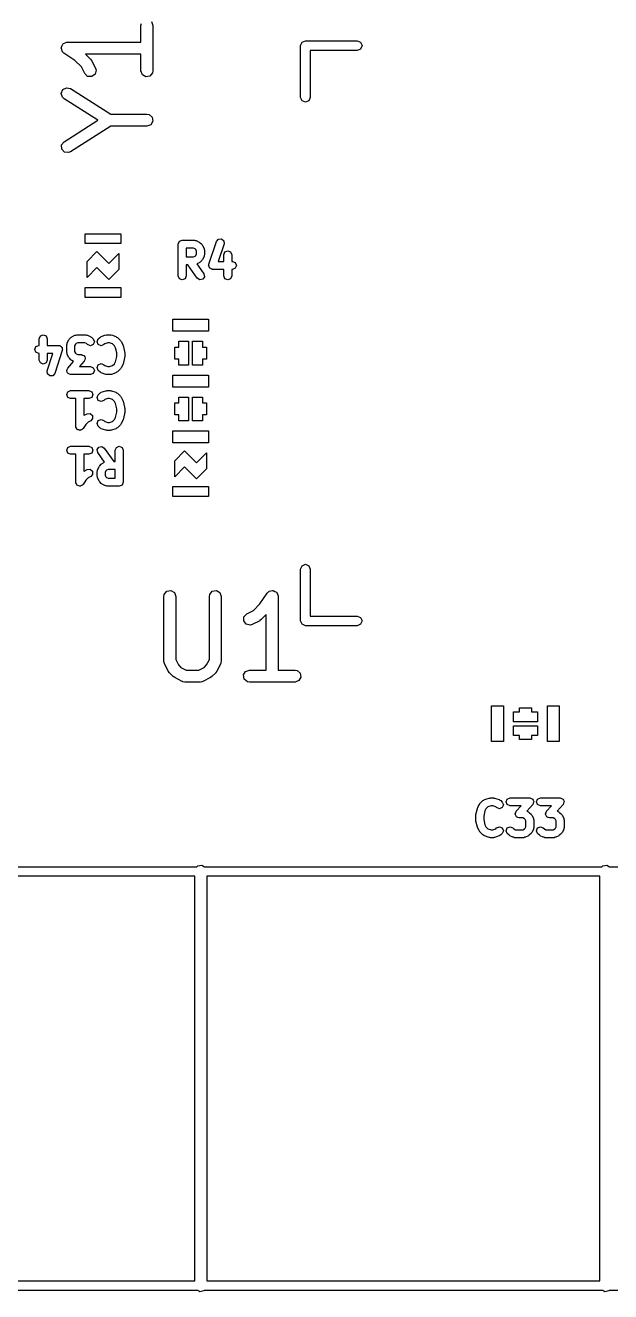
# Model space of a CAD drawing. Extents: x 99.7 to 144.3, y -109.9 to -50.
# Drawn here: x 124.93 to 132.27, y -109.93 to -94.03 of the extents above; entities that cross this region are included whole.
import ezdxf

# ---------------------------------------------------------------- set-up
doc = ezdxf.new("R2010")
doc.units = 0
doc.layers.add('BLACK', color=7, linetype='CONTINUOUS')

msp = doc.modelspace()

# ---------------------------------------------------------------- linework, layer by layer
at = {"layer": 'BLACK', "linetype": 'CONTINUOUS'}
for p, q in [((126.377, -94.0357), (126.382, -94.0101)), ((126.377, -94.2464), (126.377, -94.0357)), ((126.51, -93.9875), (126.527, -94.0357)), ((126.527, -94.0357), (126.527, -94.6071)), ((125.425, -94.2565), (125.444, -94.2469)), ((125.444, -94.2469), (125.448, -94.2479)), ((125.448, -94.2479), (125.452, -94.2464)), ((125.452, -94.2464), (126.377, -94.2464)), ((128.38, -94.29), (128.398, -94.2476)), ((128.398, -94.2476), (128.44, -94.23)), ((128.44, -94.23), (129.09, -94.23)), ((129.09, -94.23), (129.132, -94.2476)), ((129.132, -94.2476), (129.15, -94.29)), ((125.378, -94.3166), (125.379, -94.3127)), ((125.384, -94.3375), (125.378, -94.3166)), ((125.379, -94.3084), (125.389, -94.2896)), ((125.379, -94.3127), (125.379, -94.3084)), ((125.387, -94.3589), (125.384, -94.3375)), ((125.391, -94.3617), (125.387, -94.3589)), ((125.389, -94.2896), (125.398, -94.2696)), ((125.392, -94.3658), (125.391, -94.3617)), ((125.411, -94.3838), (125.392, -94.3658)), ((125.398, -94.2696), (125.402, -94.2677)), ((125.402, -94.2677), (125.404, -94.264)), ((125.404, -94.264), (125.425, -94.2565)), ((125.547, -94.475), (125.411, -94.3838)), ((126.377, -94.3964), (125.681, -94.3964)), ((125.681, -94.3964), (125.744, -94.4589)), ((126.377, -94.6071), (126.377, -94.3964)), ((128.38, -94.94), (128.38, -94.29)), ((129.09, -94.35), (128.5, -94.35)), ((128.5, -94.35), (128.5, -94.94)), ((129.132, -94.3324), (129.09, -94.35)), ((129.15, -94.29), (129.132, -94.3324)), ((125.629, -94.5563), (125.547, -94.475)), ((125.671, -94.6407), (125.629, -94.5563)), ((125.744, -94.4589), (125.756, -94.4772)), ((125.756, -94.4772), (125.758, -94.4784)), ((125.758, -94.4784), (125.805, -94.5736)), ((125.708, -94.676), (125.671, -94.6407)), ((125.759, -94.679), (125.708, -94.676)), ((125.801, -94.6485), (125.759, -94.679)), ((125.813, -94.5986), (125.801, -94.6485)), ((125.805, -94.5736), (125.813, -94.5986)), ((126.395, -94.6554), (126.377, -94.6071)), ((126.439, -94.681), (126.395, -94.6554)), ((126.49, -94.6721), (126.439, -94.681)), ((126.523, -94.6328), (126.49, -94.6721)), ((126.527, -94.6071), (126.523, -94.6328)), ((125.377, -94.8896), (125.397, -94.8422)), ((125.397, -94.8422), (125.443, -94.8185)), ((125.443, -94.8185), (125.493, -94.8296)), ((125.493, -94.8296), (125.998, -95.1512)), ((125.393, -94.9385), (125.377, -94.8896)), ((125.412, -94.9561), (125.393, -94.9385)), ((125.836, -95.2262), (125.412, -94.9561)), ((128.398, -94.9824), (128.38, -94.94)), ((128.44, -95), (128.398, -94.9824)), ((128.482, -94.9824), (128.44, -95)), ((128.5, -94.94), (128.482, -94.9824)), ((125.998, -95.1512), (126.452, -95.1512)), ((126.452, -95.1512), (126.478, -95.1557)), ((126.478, -95.1557), (126.517, -95.1887)), ((126.517, -95.1887), (126.526, -95.2392)), ((125.412, -95.4962), (125.836, -95.2262)), ((125.998, -95.3012), (125.493, -95.6228)), ((126.452, -95.3012), (125.998, -95.3012)), ((126.501, -95.2836), (126.452, -95.3012)), ((126.526, -95.2392), (126.501, -95.2836)), ((125.381, -95.5369), (125.412, -95.4962)), ((125.383, -95.5882), (125.381, -95.5369)), ((125.418, -95.626), (125.383, -95.5882)), ((125.469, -95.6328), (125.418, -95.626)), ((125.493, -95.6228), (125.469, -95.6328)), ((125.675, -96.775), (125.675, -96.65)), ((125.675, -96.65), (126.125, -96.65)), ((126.125, -96.775), (125.675, -96.775)), ((126.125, -96.65), (126.125, -96.775)), ((126.845, -96.781), (126.86, -96.7456)), ((126.845, -97.181), (126.845, -96.781)), ((126.86, -96.7456), (126.895, -96.731)), ((126.895, -96.731), (127.048, -96.731)), ((127.048, -96.731), (127.058, -96.7354)), ((127.058, -96.7354), (127.07, -96.7362)), ((127.07, -96.7362), (127.108, -96.7553)), ((127.108, -96.7553), (127.113, -96.7615)), ((127.113, -96.7615), (127.121, -96.7646)), ((127.121, -96.7646), (127.14, -96.7837)), ((127.14, -96.7837), (127.143, -96.7913)), ((127.143, -96.7913), (127.149, -96.7967)), ((127.229, -97.0318), (127.324, -96.7461)), ((127.324, -96.7461), (127.349, -96.7172)), ((127.419, -96.7777), (127.346, -96.9976)), ((127.349, -96.7172), (127.387, -96.7145)), ((127.387, -96.7145), (127.416, -96.7395)), ((127.416, -96.7395), (127.419, -96.7777)), ((125.7, -97), (125.825, -96.875)), ((125.825, -96.875), (125.975, -97.025)), ((125.975, -97.025), (126.1, -96.9)), ((126.1, -96.9), (126.1, -97.1)), ((126.945, -96.831), (126.945, -96.9405)), ((127.036, -96.831), (126.945, -96.831)), ((126.945, -96.9405), (127.036, -96.9405)), ((127.056, -96.8411), (127.036, -96.831)), ((127.036, -96.9405), (127.056, -96.9303)), ((127.064, -96.8487), (127.056, -96.8411)), ((127.056, -96.9303), (127.064, -96.9228)), ((127.074, -96.8689), (127.064, -96.8487)), ((127.064, -96.9228), (127.074, -96.9025)), ((127.074, -96.9025), (127.074, -96.8689)), ((127.149, -96.7967), (127.169, -96.8348)), ((127.169, -96.9366), (127.149, -96.9747)), ((127.169, -96.8348), (127.169, -96.8464)), ((127.169, -96.8464), (127.174, -96.8571)), ((127.174, -96.9143), (127.169, -96.925)), ((127.169, -96.925), (127.169, -96.9366)), ((127.174, -96.8571), (127.174, -96.9143)), ((127.417, -96.9143), (127.431, -96.8789)), ((127.417, -96.9976), (127.417, -96.9143)), ((127.431, -96.8789), (127.467, -96.8643)), ((127.467, -96.8643), (127.502, -96.8789)), ((127.502, -96.8789), (127.517, -96.9143)), ((127.517, -96.9143), (127.517, -96.9976)), ((125.7, -97.2), (125.7, -97)), ((125.825, -97.075), (125.7, -97.2)), ((125.975, -97.225), (125.825, -97.075)), ((126.1, -97.1), (125.975, -97.225)), ((126.964, -97.0405), (126.945, -97.0405)), ((126.945, -97.0405), (126.945, -97.181)), ((127.083, -97.2096), (126.964, -97.0405)), ((127.108, -97.0161), (127.079, -97.0304)), ((127.079, -97.0304), (127.165, -97.1523)), ((127.113, -97.0099), (127.108, -97.0161)), ((127.121, -97.0068), (127.113, -97.0099)), ((127.14, -96.9877), (127.121, -97.0068)), ((127.143, -96.9801), (127.14, -96.9877)), ((127.149, -96.9747), (127.143, -96.9801)), ((127.226, -97.0476), (127.229, -97.04)), ((127.231, -97.0584), (127.226, -97.0476)), ((127.229, -97.04), (127.229, -97.0318)), ((127.231, -97.07), (127.231, -97.0584)), ((127.238, -97.0754), (127.231, -97.07)), ((127.241, -97.083), (127.238, -97.0754)), ((127.252, -97.0874), (127.241, -97.083)), ((127.26, -97.0951), (127.252, -97.0874)), ((127.269, -97.0945), (127.26, -97.0951)), ((127.276, -97.0976), (127.269, -97.0945)), ((127.417, -97.0976), (127.276, -97.0976)), ((127.346, -96.9976), (127.417, -96.9976)), ((127.417, -97.181), (127.417, -97.0976)), ((127.517, -96.9976), (127.524, -96.9976)), ((127.524, -97.0976), (127.517, -97.0976)), ((127.517, -97.0976), (127.517, -97.181)), ((127.524, -96.9976), (127.559, -97.0123)), ((127.559, -97.083), (127.524, -97.0976)), ((127.559, -97.0123), (127.574, -97.0476)), ((127.574, -97.0476), (127.559, -97.083)), ((126.86, -97.2163), (126.845, -97.181)), ((126.895, -97.231), (126.86, -97.2163)), ((126.931, -97.2163), (126.895, -97.231)), ((126.945, -97.181), (126.931, -97.2163)), ((127.115, -97.2302), (127.083, -97.2096)), ((127.152, -97.2219), (127.115, -97.2302)), ((127.173, -97.1896), (127.152, -97.2219)), ((127.165, -97.1523), (127.173, -97.1896)), ((127.431, -97.2163), (127.417, -97.181)), ((127.467, -97.231), (127.431, -97.2163)), ((127.502, -97.2163), (127.467, -97.231)), ((127.517, -97.181), (127.502, -97.2163)), ((125.675, -97.45), (125.675, -97.325)), ((125.675, -97.325), (126.125, -97.325)), ((126.125, -97.325), (126.125, -97.45)), ((126.125, -97.45), (125.675, -97.45)), ((126.775, -97.875), (126.775, -97.725)), ((126.775, -97.725), (127.225, -97.725)), ((127.225, -97.725), (127.225, -97.875)), ((127.225, -97.875), (126.775, -97.875)), ((125.06, -98.067), (125.095, -98.0524)), ((125.095, -98.0524), (125.102, -98.0524)), ((125.102, -97.969), (125.117, -97.9337)), ((125.102, -98.0524), (125.102, -97.969)), ((125.117, -97.9337), (125.152, -97.919)), ((125.152, -97.919), (125.188, -97.9337)), ((125.188, -97.9337), (125.202, -97.969)), ((125.202, -97.969), (125.202, -98.0524)), ((125.202, -98.0524), (125.343, -98.0524)), ((125.343, -98.0524), (125.35, -98.0555)), ((125.35, -98.0555), (125.359, -98.0549)), ((125.359, -98.0549), (125.367, -98.0626)), ((125.367, -98.0626), (125.378, -98.067)), ((125.445, -98.0452), (125.45, -98.0345)), ((125.445, -98.1405), (125.445, -98.0452)), ((125.45, -98.0345), (125.451, -98.0229)), ((125.451, -98.0229), (125.47, -97.9848)), ((125.47, -97.9848), (125.476, -97.9794)), ((125.476, -97.9794), (125.479, -97.9718)), ((125.479, -97.9718), (125.498, -97.9527)), ((125.498, -97.9527), (125.506, -97.9496)), ((125.506, -97.9496), (125.511, -97.9434)), ((125.511, -97.9434), (125.549, -97.9243)), ((125.555, -98.0368), (125.545, -98.057)), ((125.545, -98.057), (125.545, -98.1287)), ((125.549, -97.9243), (125.561, -97.9235)), ((125.563, -98.0292), (125.555, -98.0368)), ((125.561, -97.9235), (125.571, -97.919)), ((125.583, -98.019), (125.563, -98.0292)), ((125.571, -97.919), (125.686, -97.919)), ((125.674, -98.019), (125.583, -98.019)), ((125.694, -98.0292), (125.674, -98.019)), ((125.686, -97.919), (125.696, -97.9235)), ((125.708, -98.0425), (125.694, -98.0292)), ((125.696, -97.9235), (125.708, -97.9243)), ((125.708, -97.9243), (125.746, -97.9434)), ((125.743, -98.0571), (125.708, -98.0425)), ((125.778, -98.0425), (125.743, -98.0571)), ((125.746, -97.9434), (125.752, -97.9496)), ((125.752, -97.9496), (125.759, -97.9527)), ((125.759, -97.9527), (125.778, -97.9718)), ((125.778, -97.9718), (125.793, -98.0071)), ((125.793, -98.0071), (125.778, -98.0425)), ((125.826, -98.0071), (125.841, -97.9718)), ((125.841, -98.0425), (125.826, -98.0071)), ((125.841, -97.9718), (125.86, -97.9527)), ((125.876, -98.0571), (125.841, -98.0425)), ((125.86, -97.9527), (125.871, -97.9483)), ((125.871, -97.9483), (125.879, -97.9407)), ((125.912, -98.0425), (125.876, -98.0571)), ((125.879, -97.9407), (125.937, -97.9216)), ((125.922, -98.0318), (125.912, -98.0425)), ((125.96, -98.019), (125.922, -98.0318)), ((125.937, -97.9216), (125.945, -97.9222)), ((125.945, -97.9222), (125.952, -97.919)), ((125.952, -97.919), (125.99, -97.919)), ((125.982, -98.019), (125.96, -98.019)), ((126.021, -98.0318), (125.982, -98.019)), ((125.99, -97.919), (125.998, -97.9222)), ((125.998, -97.9222), (126.006, -97.9216)), ((126.006, -97.9216), (126.063, -97.9407)), ((126.045, -98.0558), (126.021, -98.0318)), ((126.058, -98.0817), (126.045, -98.0558)), ((126.063, -97.9407), (126.072, -97.9483)), ((126.072, -97.9483), (126.083, -97.9527)), ((126.083, -97.9527), (126.121, -97.9908)), ((126.121, -97.9908), (126.124, -97.9984)), ((126.124, -97.9984), (126.13, -98.0038)), ((126.13, -98.0038), (126.149, -98.0419)), ((126.149, -98.0419), (126.15, -98.0476)), ((126.15, -98.0476), (126.153, -98.0522)), ((126.153, -98.0522), (126.172, -98.1283)), ((126.85, -98.075), (126.85, -98)), ((126.85, -98), (126.975, -98)), ((126.975, -98), (126.975, -98.3)), ((127.025, -98.3), (127.025, -98)), ((127.025, -98), (127.15, -98)), ((127.15, -98), (127.15, -98.075)), ((125.045, -98.1024), (125.06, -98.067)), ((125.06, -98.1377), (125.045, -98.1024)), ((125.095, -98.1524), (125.06, -98.1377)), ((125.102, -98.1524), (125.095, -98.1524)), ((125.102, -98.2357), (125.102, -98.1524)), ((125.2, -98.3723), (125.273, -98.1524)), ((125.273, -98.1524), (125.202, -98.1524)), ((125.202, -98.1524), (125.202, -98.2357)), ((125.39, -98.1182), (125.295, -98.4039)), ((125.378, -98.067), (125.381, -98.0746)), ((125.381, -98.0746), (125.388, -98.08)), ((125.388, -98.08), (125.388, -98.0916)), ((125.388, -98.0916), (125.393, -98.1024)), ((125.393, -98.1024), (125.39, -98.11)), ((125.39, -98.11), (125.39, -98.1182)), ((125.45, -98.1512), (125.445, -98.1405)), ((125.451, -98.1628), (125.45, -98.1512)), ((125.47, -98.2009), (125.451, -98.1628)), ((125.476, -98.2063), (125.47, -98.2009)), ((125.479, -98.2139), (125.476, -98.2063)), ((125.498, -98.233), (125.479, -98.2139)), ((125.545, -98.1287), (125.555, -98.149)), ((125.555, -98.149), (125.563, -98.1565)), ((125.563, -98.1565), (125.583, -98.1667)), ((125.583, -98.1667), (125.629, -98.1667)), ((125.629, -98.1667), (125.645, -98.1734)), ((125.645, -98.1734), (125.661, -98.179)), ((125.661, -98.179), (125.662, -98.1806)), ((125.662, -98.1806), (125.664, -98.1813)), ((125.664, -98.1813), (125.671, -98.1976)), ((125.671, -98.1976), (125.678, -98.2133)), ((125.679, -98.2167), (125.672, -98.2329)), ((125.678, -98.2133), (125.678, -98.215)), ((125.678, -98.215), (125.679, -98.2167)), ((126.074, -98.1466), (126.058, -98.0817)), ((126.058, -98.2564), (126.074, -98.1915)), ((126.074, -98.1915), (126.074, -98.1466)), ((126.172, -98.2097), (126.153, -98.2859)), ((126.172, -98.1283), (126.171, -98.1346)), ((126.171, -98.1346), (126.174, -98.1405)), ((126.174, -98.1976), (126.171, -98.2035)), ((126.171, -98.2035), (126.172, -98.2097)), ((126.174, -98.1405), (126.174, -98.1976)), ((126.8, -98.225), (126.8, -98.075)), ((126.8, -98.075), (126.85, -98.075)), ((126.85, -98.225), (126.8, -98.225)), ((126.85, -98.3), (126.85, -98.225)), ((127.15, -98.075), (127.2, -98.075)), ((127.2, -98.225), (127.15, -98.225)), ((127.15, -98.225), (127.15, -98.3)), ((127.2, -98.075), (127.2, -98.225)), ((125.117, -98.2711), (125.102, -98.2357)), ((125.152, -98.2857), (125.117, -98.2711)), ((125.188, -98.2711), (125.152, -98.2857)), ((125.202, -98.2357), (125.188, -98.2711)), ((125.203, -98.4105), (125.2, -98.3723)), ((125.445, -98.369), (125.452, -98.3528)), ((125.446, -98.3707), (125.445, -98.369)), ((125.445, -98.3724), (125.446, -98.3707)), ((125.453, -98.3881), (125.445, -98.3724)), ((125.452, -98.3528), (125.458, -98.3361)), ((125.458, -98.3361), (125.531, -98.2523)), ((125.506, -98.2361), (125.498, -98.233)), ((125.511, -98.2423), (125.506, -98.2361)), ((125.531, -98.2523), (125.511, -98.2423)), ((125.666, -98.2496), (125.605, -98.319)), ((125.605, -98.319), (125.743, -98.319)), ((125.672, -98.2329), (125.666, -98.2496)), ((125.743, -98.319), (125.778, -98.3337)), ((125.778, -98.3337), (125.793, -98.369)), ((125.793, -98.369), (125.778, -98.4044)), ((125.826, -98.331), (125.841, -98.2956)), ((125.841, -98.3663), (125.826, -98.331)), ((125.841, -98.2956), (125.876, -98.281)), ((125.86, -98.3854), (125.841, -98.3663)), ((125.876, -98.281), (125.912, -98.2956)), ((125.912, -98.2956), (125.922, -98.3063)), ((125.922, -98.3063), (125.96, -98.319)), ((125.96, -98.319), (125.982, -98.319)), ((125.982, -98.319), (126.021, -98.3063)), ((126.021, -98.3063), (126.045, -98.2823)), ((126.045, -98.2823), (126.058, -98.2564)), ((126.121, -98.3473), (126.083, -98.3854)), ((126.124, -98.3397), (126.121, -98.3473)), ((126.13, -98.3343), (126.124, -98.3397)), ((126.149, -98.2962), (126.13, -98.3343)), ((126.15, -98.2905), (126.149, -98.2962)), ((126.153, -98.2859), (126.15, -98.2905)), ((126.975, -98.3), (126.85, -98.3)), ((127.15, -98.3), (127.025, -98.3)), ((125.232, -98.4355), (125.203, -98.4105)), ((125.27, -98.4328), (125.232, -98.4355)), ((125.295, -98.4039), (125.27, -98.4328)), ((125.46, -98.4044), (125.453, -98.3881)), ((125.462, -98.4051), (125.46, -98.4044)), ((125.462, -98.4067), (125.462, -98.4051)), ((125.479, -98.4123), (125.462, -98.4067)), ((125.495, -98.419), (125.479, -98.4123)), ((125.743, -98.419), (125.495, -98.419)), ((125.778, -98.4044), (125.743, -98.419)), ((125.871, -98.3898), (125.86, -98.3854)), ((125.879, -98.3974), (125.871, -98.3898)), ((125.937, -98.4165), (125.879, -98.3974)), ((125.945, -98.4159), (125.937, -98.4165)), ((125.952, -98.419), (125.945, -98.4159)), ((125.99, -98.419), (125.952, -98.419)), ((125.998, -98.4159), (125.99, -98.419)), ((126.006, -98.4165), (125.998, -98.4159)), ((126.063, -98.3974), (126.006, -98.4165)), ((126.072, -98.3898), (126.063, -98.3974)), ((126.083, -98.3854), (126.072, -98.3898)), ((126.775, -98.575), (126.775, -98.425)), ((126.775, -98.425), (127.225, -98.425)), ((127.225, -98.425), (127.225, -98.575)), ((125.445, -98.669), (125.46, -98.6337)), ((125.46, -98.7044), (125.445, -98.669)), ((125.46, -98.6337), (125.495, -98.619)), ((125.495, -98.619), (125.724, -98.619)), ((125.724, -98.619), (125.759, -98.6337)), ((125.759, -98.6337), (125.774, -98.669)), ((125.774, -98.669), (125.759, -98.7044)), ((125.826, -98.7071), (125.841, -98.6718)), ((125.841, -98.6718), (125.86, -98.6527)), ((125.86, -98.6527), (125.871, -98.6483)), ((125.871, -98.6483), (125.879, -98.6407)), ((125.879, -98.6407), (125.937, -98.6216)), ((125.937, -98.6216), (125.945, -98.6222)), ((125.945, -98.6222), (125.952, -98.619)), ((125.952, -98.619), (125.99, -98.619)), ((125.99, -98.619), (125.998, -98.6222)), ((125.998, -98.6222), (126.006, -98.6216)), ((126.006, -98.6216), (126.063, -98.6407)), ((126.063, -98.6407), (126.072, -98.6483)), ((126.072, -98.6483), (126.083, -98.6527)), ((126.083, -98.6527), (126.121, -98.6908)), ((126.121, -98.6908), (126.124, -98.6984)), ((126.124, -98.6984), (126.13, -98.7038)), ((127.225, -98.575), (126.775, -98.575)), ((126.85, -98.775), (126.85, -98.7)), ((126.85, -98.7), (126.975, -98.7)), ((126.975, -98.7), (126.975, -99)), ((127.025, -99), (127.025, -98.7)), ((127.025, -98.7), (127.15, -98.7)), ((127.15, -98.7), (127.15, -98.775)), ((125.495, -98.719), (125.46, -98.7044)), ((125.56, -98.719), (125.495, -98.719)), ((125.56, -99.069), (125.56, -98.719)), ((125.724, -98.719), (125.66, -98.719)), ((125.66, -98.719), (125.66, -98.9335)), ((125.759, -98.7044), (125.724, -98.719)), ((125.841, -98.7425), (125.826, -98.7071)), ((125.876, -98.7571), (125.841, -98.7425)), ((125.912, -98.7425), (125.876, -98.7571)), ((125.922, -98.7318), (125.912, -98.7425)), ((125.96, -98.719), (125.922, -98.7318)), ((125.982, -98.719), (125.96, -98.719)), ((126.021, -98.7318), (125.982, -98.719)), ((126.045, -98.7558), (126.021, -98.7318)), ((126.058, -98.7817), (126.045, -98.7558)), ((126.074, -98.8466), (126.058, -98.7817)), ((126.074, -98.8915), (126.074, -98.8466)), ((126.13, -98.7038), (126.149, -98.7419)), ((126.149, -98.7419), (126.15, -98.7476)), ((126.15, -98.7476), (126.153, -98.7522)), ((126.153, -98.7522), (126.172, -98.8283)), ((126.172, -98.8283), (126.171, -98.8346)), ((126.171, -98.8346), (126.174, -98.8405)), ((126.174, -98.8405), (126.174, -98.8976)), ((126.8, -98.925), (126.8, -98.775)), ((126.8, -98.775), (126.85, -98.775)), ((127.15, -98.775), (127.2, -98.775)), ((127.2, -98.775), (127.2, -98.925)), ((125.66, -98.9335), (125.663, -98.9291)), ((125.663, -98.9291), (125.701, -98.91)), ((125.715, -99.0149), (125.686, -99.0438)), ((125.701, -98.91), (125.74, -98.9073)), ((125.746, -98.9995), (125.715, -99.0149)), ((125.74, -98.9073), (125.769, -98.9324)), ((125.771, -98.9706), (125.746, -98.9995)), ((125.769, -98.9324), (125.771, -98.9706)), ((125.826, -99.031), (125.841, -98.9956)), ((125.841, -98.9956), (125.876, -98.981)), ((125.876, -98.981), (125.912, -98.9956)), ((125.912, -98.9956), (125.922, -99.0063)), ((125.922, -99.0063), (125.96, -99.019)), ((125.96, -99.019), (125.982, -99.019)), ((125.982, -99.019), (126.021, -99.0063)), ((126.021, -99.0063), (126.045, -98.9823)), ((126.045, -98.9823), (126.058, -98.9564)), ((126.058, -98.9564), (126.074, -98.8915)), ((126.149, -98.9962), (126.13, -99.0343)), ((126.15, -98.9905), (126.149, -98.9962)), ((126.153, -98.9859), (126.15, -98.9905)), ((126.172, -98.9097), (126.153, -98.9859)), ((126.174, -98.8976), (126.171, -98.9035)), ((126.171, -98.9035), (126.172, -98.9097)), ((126.85, -98.925), (126.8, -98.925)), ((126.85, -99), (126.85, -98.925)), ((126.975, -99), (126.85, -99)), ((127.15, -99), (127.025, -99)), ((127.2, -98.925), (127.15, -98.925)), ((127.15, -98.925), (127.15, -99)), ((125.561, -99.0738), (125.56, -99.069)), ((125.56, -99.0789), (125.561, -99.0738)), ((125.569, -99.091), (125.56, -99.0789)), ((125.574, -99.1044), (125.569, -99.091)), ((125.579, -99.1064), (125.574, -99.1044)), ((125.582, -99.1106), (125.579, -99.1064)), ((125.596, -99.1135), (125.582, -99.1106)), ((125.61, -99.119), (125.596, -99.1135)), ((125.614, -99.1171), (125.61, -99.119)), ((125.619, -99.1181), (125.614, -99.1171)), ((125.631, -99.11), (125.619, -99.1181)), ((125.645, -99.1044), (125.631, -99.11)), ((125.647, -99.0996), (125.645, -99.1044)), ((125.651, -99.0968), (125.647, -99.0996)), ((125.686, -99.0438), (125.651, -99.0968)), ((125.841, -99.0663), (125.826, -99.031)), ((125.86, -99.0854), (125.841, -99.0663)), ((125.871, -99.0898), (125.86, -99.0854)), ((125.879, -99.0974), (125.871, -99.0898)), ((125.937, -99.1165), (125.879, -99.0974)), ((125.945, -99.1159), (125.937, -99.1165)), ((125.952, -99.119), (125.945, -99.1159)), ((125.99, -99.119), (125.952, -99.119)), ((125.998, -99.1159), (125.99, -99.119)), ((126.006, -99.1165), (125.998, -99.1159)), ((126.063, -99.0974), (126.006, -99.1165)), ((126.072, -99.0898), (126.063, -99.0974)), ((126.083, -99.0854), (126.072, -99.0898)), ((126.121, -99.0473), (126.083, -99.0854)), ((126.124, -99.0397), (126.121, -99.0473)), ((126.13, -99.0343), (126.124, -99.0397)), ((126.775, -99.275), (126.775, -99.125)), ((126.775, -99.125), (127.225, -99.125)), ((127.225, -99.125), (127.225, -99.275)), ((125.445, -99.369), (125.46, -99.3337)), ((125.46, -99.3337), (125.495, -99.319)), ((125.495, -99.319), (125.724, -99.319)), ((125.724, -99.319), (125.759, -99.3337)), ((125.759, -99.3337), (125.774, -99.369)), ((125.827, -99.3604), (125.848, -99.3281)), ((125.848, -99.3281), (125.885, -99.3198)), ((125.885, -99.3198), (125.917, -99.3404)), ((126.055, -99.369), (126.069, -99.3337)), ((126.069, -99.3337), (126.105, -99.319)), ((126.105, -99.319), (126.14, -99.3337)), ((126.14, -99.3337), (126.155, -99.369)), ((127.225, -99.275), (126.775, -99.275)), ((125.46, -99.4044), (125.445, -99.369)), ((125.495, -99.419), (125.46, -99.4044)), ((125.56, -99.419), (125.495, -99.419)), ((125.56, -99.769), (125.56, -99.419)), ((125.724, -99.419), (125.66, -99.419)), ((125.66, -99.419), (125.66, -99.6335)), ((125.759, -99.4044), (125.724, -99.419)), ((125.774, -99.369), (125.759, -99.4044)), ((125.835, -99.3977), (125.827, -99.3604)), ((125.921, -99.5196), (125.835, -99.3977)), ((125.917, -99.3404), (126.036, -99.5095)), ((126.055, -99.5095), (126.055, -99.369)), ((126.155, -99.369), (126.155, -99.769)), ((126.8, -99.5), (126.925, -99.375)), ((126.925, -99.375), (127.075, -99.525)), ((127.075, -99.525), (127.2, -99.4)), ((127.2, -99.4), (127.2, -99.6)), ((125.66, -99.6335), (125.663, -99.6291)), ((125.663, -99.6291), (125.701, -99.61)), ((125.701, -99.61), (125.74, -99.6073)), ((125.74, -99.6073), (125.769, -99.6324)), ((125.769, -99.6324), (125.771, -99.6706)), ((125.826, -99.6357), (125.831, -99.625)), ((125.826, -99.6929), (125.826, -99.6357)), ((125.831, -99.6134), (125.851, -99.5753)), ((125.831, -99.625), (125.831, -99.6134)), ((125.851, -99.5753), (125.857, -99.5699)), ((125.857, -99.5699), (125.86, -99.5623)), ((125.86, -99.5623), (125.879, -99.5432)), ((125.879, -99.5432), (125.887, -99.5401)), ((125.887, -99.5401), (125.892, -99.5339)), ((125.892, -99.5339), (125.921, -99.5196)), ((125.936, -99.6272), (125.926, -99.6475)), ((125.926, -99.6475), (125.926, -99.6811)), ((125.944, -99.6197), (125.936, -99.6272)), ((125.964, -99.6095), (125.944, -99.6197)), ((126.055, -99.6095), (125.964, -99.6095)), ((126.036, -99.5095), (126.055, -99.5095)), ((126.055, -99.719), (126.055, -99.6095)), ((126.8, -99.7), (126.8, -99.5)), ((126.925, -99.575), (126.8, -99.7)), ((127.075, -99.725), (126.925, -99.575)), ((127.2, -99.6), (127.075, -99.725)), ((125.561, -99.7738), (125.56, -99.769)), ((125.56, -99.7789), (125.561, -99.7738)), ((125.569, -99.791), (125.56, -99.7789)), ((125.574, -99.8044), (125.569, -99.791)), ((125.579, -99.8064), (125.574, -99.8044)), ((125.582, -99.8106), (125.579, -99.8064)), ((125.596, -99.8135), (125.582, -99.8106)), ((125.61, -99.819), (125.596, -99.8135)), ((125.631, -99.81), (125.619, -99.8181)), ((125.645, -99.8044), (125.631, -99.81)), ((125.647, -99.7996), (125.645, -99.8044)), ((125.651, -99.7968), (125.647, -99.7996)), ((125.686, -99.7438), (125.651, -99.7968)), ((125.715, -99.7149), (125.686, -99.7438)), ((125.746, -99.6995), (125.715, -99.7149)), ((125.771, -99.6706), (125.746, -99.6995)), ((125.831, -99.7036), (125.826, -99.6929)), ((125.831, -99.7152), (125.831, -99.7036)), ((125.851, -99.7533), (125.831, -99.7152)), ((125.857, -99.7587), (125.851, -99.7533)), ((125.86, -99.7663), (125.857, -99.7587)), ((125.879, -99.7854), (125.86, -99.7663)), ((125.887, -99.7885), (125.879, -99.7854)), ((125.892, -99.7947), (125.887, -99.7885)), ((125.93, -99.8138), (125.892, -99.7947)), ((125.926, -99.6811), (125.936, -99.7013)), ((125.942, -99.8146), (125.93, -99.8138)), ((125.936, -99.7013), (125.944, -99.7089)), ((125.952, -99.819), (125.942, -99.8146)), ((125.944, -99.7089), (125.964, -99.719)), ((125.964, -99.719), (126.055, -99.719)), ((126.14, -99.8044), (126.105, -99.819)), ((126.155, -99.769), (126.14, -99.8044)), ((125.614, -99.8171), (125.61, -99.819)), ((125.619, -99.8181), (125.614, -99.8171)), ((126.105, -99.819), (125.952, -99.819)), ((126.775, -99.95), (126.775, -99.825)), ((126.775, -99.825), (127.225, -99.825)), ((127.225, -99.95), (126.775, -99.95)), ((127.225, -99.825), (127.225, -99.95)), ((128.38, -100.86), (128.398, -100.818)), ((128.38, -101.51), (128.38, -100.86)), ((128.398, -100.818), (128.44, -100.8)), ((128.44, -100.8), (128.482, -100.818)), ((128.482, -100.818), (128.5, -100.86)), ((128.5, -100.86), (128.5, -101.45)), ((126.663, -101.202), (126.668, -101.177)), ((126.663, -102.012), (126.663, -101.202)), ((126.668, -101.177), (126.701, -101.137)), ((126.701, -101.137), (126.751, -101.129)), ((126.751, -101.129), (126.796, -101.154)), ((126.796, -101.154), (126.813, -101.202)), ((126.813, -101.202), (126.813, -101.994)), ((127.235, -101.202), (127.239, -101.177)), ((127.235, -101.994), (127.235, -101.202)), ((127.239, -101.177), (127.272, -101.137)), ((127.272, -101.137), (127.323, -101.129)), ((127.323, -101.129), (127.367, -101.154)), ((127.367, -101.154), (127.385, -101.202)), ((127.385, -101.202), (127.385, -102.012)), ((127.87, -101.297), (127.961, -101.161)), ((127.961, -101.161), (127.979, -101.142)), ((127.979, -101.142), (127.984, -101.141)), ((127.984, -101.141), (127.986, -101.137)), ((127.986, -101.137), (128.008, -101.134)), ((128.008, -101.134), (128.029, -101.128)), ((128.029, -101.128), (128.033, -101.129)), ((128.033, -101.129), (128.037, -101.129)), ((128.037, -101.129), (128.056, -101.139)), ((128.056, -101.139), (128.076, -101.148)), ((128.076, -101.148), (128.078, -101.152)), ((128.078, -101.152), (128.081, -101.154)), ((128.081, -101.154), (128.089, -101.175)), ((128.089, -101.175), (128.098, -101.194)), ((128.098, -101.194), (128.097, -101.198)), ((128.097, -101.198), (128.099, -101.202)), ((128.099, -101.202), (128.099, -102.127)), ((127.705, -101.421), (127.789, -101.379)), ((127.789, -101.379), (127.87, -101.297)), ((127.666, -101.509), (127.669, -101.458)), ((127.697, -101.551), (127.666, -101.509)), ((127.669, -101.458), (127.705, -101.421)), ((127.747, -101.563), (127.697, -101.551)), ((127.772, -101.555), (127.747, -101.563)), ((127.867, -101.508), (127.772, -101.555)), ((127.868, -101.506), (127.867, -101.508)), ((127.886, -101.494), (127.868, -101.506)), ((127.949, -101.431), (127.886, -101.494)), ((127.949, -102.127), (127.949, -101.431)), ((128.398, -101.552), (128.38, -101.51)), ((128.44, -101.57), (128.398, -101.552)), ((128.5, -101.45), (129.09, -101.45)), ((129.09, -101.45), (129.132, -101.468)), ((129.132, -101.552), (129.09, -101.57)), ((129.132, -101.468), (129.15, -101.51)), ((129.15, -101.51), (129.132, -101.552)), ((129.09, -101.57), (128.44, -101.57)), ((126.665, -102.016), (126.663, -102.012)), ((126.664, -102.02), (126.665, -102.016)), ((126.671, -102.045), (126.664, -102.02)), ((126.813, -101.994), (126.847, -102.063)), ((127.2, -102.063), (127.235, -101.994)), ((127.38, -102.038), (127.377, -102.041)), ((127.385, -102.012), (127.38, -102.038)), ((126.719, -102.141), (126.671, -102.045)), ((126.72, -102.142), (126.719, -102.141)), ((126.733, -102.16), (126.72, -102.142)), ((126.78, -102.208), (126.733, -102.16)), ((126.847, -102.063), (126.878, -102.093)), ((126.878, -102.093), (126.946, -102.127)), ((126.946, -102.127), (127.101, -102.127)), ((127.101, -102.127), (127.17, -102.093)), ((127.17, -102.093), (127.2, -102.063)), ((127.315, -102.16), (127.267, -102.208)), ((127.316, -102.159), (127.315, -102.16)), ((127.329, -102.141), (127.316, -102.159)), ((127.377, -102.045), (127.329, -102.141)), ((127.377, -102.041), (127.377, -102.045)), ((127.664, -102.189), (127.69, -102.145)), ((127.673, -102.24), (127.664, -102.189)), ((127.69, -102.145), (127.738, -102.127)), ((127.738, -102.127), (127.949, -102.127)), ((128.099, -102.127), (128.31, -102.127)), ((128.31, -102.127), (128.335, -102.132)), ((128.335, -102.132), (128.374, -102.165)), ((128.374, -102.165), (128.383, -102.215)), ((126.782, -102.208), (126.78, -102.208)), ((126.8, -102.222), (126.782, -102.208)), ((126.895, -102.269), (126.8, -102.222)), ((126.899, -102.27), (126.895, -102.269)), ((126.903, -102.273), (126.899, -102.27)), ((126.929, -102.277), (126.903, -102.273)), ((127.119, -102.277), (126.929, -102.277)), ((127.123, -102.276), (127.119, -102.277)), ((127.128, -102.277), (127.123, -102.276)), ((127.153, -102.269), (127.128, -102.277)), ((127.248, -102.222), (127.153, -102.269)), ((127.249, -102.221), (127.248, -102.222)), ((127.267, -102.208), (127.249, -102.221)), ((127.712, -102.273), (127.673, -102.24)), ((127.738, -102.277), (127.712, -102.273)), ((128.31, -102.277), (127.738, -102.277)), ((128.358, -102.26), (128.31, -102.277)), ((128.383, -102.215), (128.358, -102.26)), ((130.775, -103.025), (130.775, -102.575)), ((130.775, -102.575), (130.925, -102.575)), ((130.925, -102.575), (130.925, -103.025)), ((131.05, -102.775), (131.05, -102.65)), ((131.05, -102.65), (131.125, -102.65)), ((131.125, -102.65), (131.125, -102.6)), ((131.125, -102.6), (131.275, -102.6)), ((131.275, -102.6), (131.275, -102.65)), ((131.275, -102.65), (131.35, -102.65)), ((131.35, -102.65), (131.35, -102.775)), ((131.475, -103.025), (131.475, -102.575)), ((131.475, -102.575), (131.625, -102.575)), ((131.625, -102.575), (131.625, -103.025)), ((131.35, -102.775), (131.05, -102.775)), ((131.05, -102.95), (131.05, -102.825)), ((131.05, -102.825), (131.35, -102.825)), ((131.35, -102.825), (131.35, -102.95)), ((131.125, -102.95), (131.05, -102.95)), ((131.125, -103), (131.125, -102.95)), ((131.35, -102.95), (131.275, -102.95)), ((131.275, -102.95), (131.275, -103)), ((130.925, -103.025), (130.775, -103.025)), ((131.275, -103), (131.125, -103)), ((131.625, -103.025), (131.475, -103.025)), ((130.629, -103.803), (130.667, -103.765)), ((130.667, -103.765), (130.678, -103.76)), ((130.678, -103.76), (130.687, -103.753)), ((130.687, -103.753), (130.744, -103.734)), ((130.744, -103.734), (130.752, -103.734)), ((130.752, -103.734), (130.76, -103.731)), ((130.76, -103.731), (130.798, -103.731)), ((130.798, -103.731), (130.805, -103.734)), ((130.805, -103.734), (130.813, -103.734)), ((130.813, -103.734), (130.871, -103.753)), ((130.871, -103.753), (130.879, -103.76)), ((130.879, -103.76), (130.89, -103.765)), ((130.89, -103.765), (130.909, -103.784)), ((130.909, -103.784), (130.924, -103.819)), ((130.957, -103.781), (130.972, -103.746)), ((130.972, -103.816), (130.957, -103.781)), ((130.972, -103.746), (131.007, -103.731)), ((131.007, -103.731), (131.255, -103.731)), ((131.255, -103.731), (131.271, -103.738)), ((131.271, -103.738), (131.288, -103.743)), ((131.288, -103.743), (131.288, -103.745)), ((131.288, -103.745), (131.29, -103.746)), ((131.29, -103.746), (131.297, -103.762)), ((131.297, -103.762), (131.305, -103.778)), ((131.305, -103.781), (131.298, -103.797)), ((131.305, -103.778), (131.304, -103.779)), ((131.304, -103.779), (131.305, -103.781)), ((131.338, -103.781), (131.353, -103.746)), ((131.353, -103.816), (131.338, -103.781)), ((131.353, -103.746), (131.388, -103.731)), ((131.388, -103.731), (131.636, -103.731)), ((131.636, -103.731), (131.652, -103.738)), ((131.652, -103.738), (131.669, -103.743)), ((131.669, -103.743), (131.669, -103.745)), ((131.669, -103.745), (131.671, -103.746)), ((131.671, -103.746), (131.678, -103.762)), ((131.678, -103.762), (131.686, -103.778)), ((131.686, -103.781), (131.679, -103.797)), ((131.686, -103.778), (131.685, -103.779)), ((131.685, -103.779), (131.686, -103.781)), ((130.576, -103.952), (130.579, -103.947)), ((130.578, -103.94), (130.597, -103.864)), ((130.579, -103.947), (130.578, -103.94)), ((130.597, -103.864), (130.6, -103.859)), ((130.6, -103.859), (130.601, -103.854)), ((130.601, -103.854), (130.62, -103.816)), ((130.62, -103.816), (130.626, -103.81)), ((130.626, -103.81), (130.629, -103.803)), ((130.692, -103.894), (130.676, -103.959)), ((130.705, -103.868), (130.692, -103.894)), ((130.729, -103.844), (130.705, -103.868)), ((130.768, -103.831), (130.729, -103.844)), ((130.79, -103.831), (130.768, -103.831)), ((130.828, -103.844), (130.79, -103.831)), ((130.838, -103.854), (130.828, -103.844)), ((130.874, -103.869), (130.838, -103.854)), ((130.909, -103.854), (130.874, -103.869)), ((130.924, -103.819), (130.909, -103.854)), ((131.007, -103.831), (130.972, -103.816)), ((131.145, -103.831), (131.007, -103.831)), ((131.071, -103.933), (131.078, -103.917)), ((131.072, -103.935), (131.071, -103.933)), ((131.072, -103.937), (131.072, -103.935)), ((131.079, -103.952), (131.072, -103.937)), ((131.078, -103.917), (131.084, -103.9)), ((131.084, -103.9), (131.145, -103.831)), ((131.292, -103.814), (131.219, -103.898)), ((131.219, -103.898), (131.239, -103.908)), ((131.239, -103.908), (131.244, -103.914)), ((131.244, -103.914), (131.252, -103.917)), ((131.252, -103.917), (131.271, -103.936)), ((131.271, -103.936), (131.274, -103.944)), ((131.274, -103.944), (131.28, -103.949)), ((131.298, -103.797), (131.292, -103.814)), ((131.388, -103.831), (131.353, -103.816)), ((131.526, -103.831), (131.388, -103.831)), ((131.452, -103.933), (131.459, -103.917)), ((131.453, -103.935), (131.452, -103.933)), ((131.452, -103.937), (131.453, -103.935)), ((131.46, -103.952), (131.452, -103.937)), ((131.459, -103.917), (131.465, -103.9)), ((131.465, -103.9), (131.526, -103.831)), ((131.673, -103.814), (131.6, -103.898)), ((131.6, -103.898), (131.62, -103.908)), ((131.62, -103.908), (131.625, -103.914)), ((131.625, -103.914), (131.633, -103.917)), ((131.633, -103.917), (131.652, -103.936)), ((131.652, -103.936), (131.655, -103.944)), ((131.655, -103.944), (131.661, -103.949)), ((131.679, -103.797), (131.673, -103.814)), ((130.576, -104.01), (130.576, -103.952)), ((130.579, -104.015), (130.576, -104.01)), ((130.578, -104.022), (130.579, -104.015)), ((130.597, -104.098), (130.578, -104.022)), ((130.6, -104.102), (130.597, -104.098)), ((130.601, -104.108), (130.6, -104.102)), ((130.676, -103.959), (130.676, -104.003)), ((130.676, -104.003), (130.692, -104.068)), ((130.692, -104.068), (130.705, -104.094)), ((130.705, -104.094), (130.729, -104.118)), ((130.838, -104.108), (130.874, -104.093)), ((130.874, -104.093), (130.909, -104.108)), ((130.972, -104.108), (131.007, -104.093)), ((131.007, -104.093), (131.042, -104.108)), ((131.086, -103.969), (131.079, -103.952)), ((131.088, -103.969), (131.086, -103.969)), ((131.089, -103.971), (131.088, -103.969)), ((131.105, -103.977), (131.089, -103.971)), ((131.121, -103.983), (131.105, -103.977)), ((131.167, -103.983), (131.121, -103.983)), ((131.187, -103.993), (131.167, -103.983)), ((131.195, -104.001), (131.187, -103.993)), ((131.205, -104.021), (131.195, -104.001)), ((131.195, -104.113), (131.205, -104.093)), ((131.205, -104.093), (131.205, -104.021)), ((131.28, -103.949), (131.299, -103.987)), ((131.299, -103.987), (131.3, -103.999)), ((131.3, -103.999), (131.305, -104.01)), ((131.305, -104.105), (131.3, -104.116)), ((131.305, -104.01), (131.305, -104.105)), ((131.353, -104.108), (131.388, -104.093)), ((131.388, -104.093), (131.423, -104.108)), ((131.467, -103.969), (131.46, -103.952)), ((131.469, -103.969), (131.467, -103.969)), ((131.469, -103.971), (131.469, -103.969)), ((131.486, -103.977), (131.469, -103.971)), ((131.502, -103.983), (131.486, -103.977)), ((131.548, -103.983), (131.502, -103.983)), ((131.568, -103.993), (131.548, -103.983)), ((131.576, -104.001), (131.568, -103.993)), ((131.586, -104.021), (131.576, -104.001)), ((131.576, -104.113), (131.586, -104.093)), ((131.586, -104.093), (131.586, -104.021)), ((131.661, -103.949), (131.68, -103.987)), ((131.68, -103.987), (131.681, -103.999)), ((131.681, -103.999), (131.686, -104.01)), ((131.686, -104.105), (131.681, -104.116)), ((131.686, -104.01), (131.686, -104.105)), ((130.62, -104.146), (130.601, -104.108)), ((130.626, -104.152), (130.62, -104.146)), ((130.629, -104.159), (130.626, -104.152)), ((130.667, -104.197), (130.629, -104.159)), ((130.678, -104.202), (130.667, -104.197)), ((130.687, -104.209), (130.678, -104.202)), ((130.744, -104.228), (130.687, -104.209)), ((130.729, -104.118), (130.768, -104.131)), ((130.752, -104.228), (130.744, -104.228)), ((130.76, -104.231), (130.752, -104.228)), ((130.798, -104.231), (130.76, -104.231)), ((130.768, -104.131), (130.79, -104.131)), ((130.79, -104.131), (130.828, -104.118)), ((130.805, -104.228), (130.798, -104.231)), ((130.813, -104.228), (130.805, -104.228)), ((130.871, -104.209), (130.813, -104.228)), ((130.828, -104.118), (130.838, -104.108)), ((130.879, -104.202), (130.871, -104.209)), ((130.89, -104.197), (130.879, -104.202)), ((130.909, -104.178), (130.89, -104.197)), ((130.909, -104.108), (130.924, -104.143)), ((130.924, -104.143), (130.909, -104.178)), ((130.957, -104.143), (130.972, -104.108)), ((130.972, -104.178), (130.957, -104.143)), ((130.991, -104.197), (130.972, -104.178)), ((130.998, -104.2), (130.991, -104.197)), ((131.004, -104.207), (130.998, -104.2)), ((131.042, -104.226), (131.004, -104.207)), ((131.042, -104.108), (131.056, -104.121)), ((131.054, -104.226), (131.042, -104.226)), ((131.064, -104.231), (131.054, -104.226)), ((131.056, -104.121), (131.076, -104.131)), ((131.179, -104.231), (131.064, -104.231)), ((131.076, -104.131), (131.167, -104.131)), ((131.167, -104.131), (131.187, -104.121)), ((131.189, -104.226), (131.179, -104.231)), ((131.187, -104.121), (131.195, -104.113)), ((131.201, -104.226), (131.189, -104.226)), ((131.239, -104.207), (131.201, -104.226)), ((131.244, -104.2), (131.239, -104.207)), ((131.252, -104.197), (131.244, -104.2)), ((131.271, -104.178), (131.252, -104.197)), ((131.274, -104.171), (131.271, -104.178)), ((131.28, -104.165), (131.274, -104.171)), ((131.299, -104.127), (131.28, -104.165)), ((131.3, -104.116), (131.299, -104.127)), ((131.338, -104.143), (131.353, -104.108)), ((131.353, -104.178), (131.338, -104.143)), ((131.372, -104.197), (131.353, -104.178)), ((131.379, -104.2), (131.372, -104.197)), ((131.385, -104.207), (131.379, -104.2)), ((131.423, -104.226), (131.385, -104.207)), ((131.423, -104.108), (131.437, -104.121)), ((131.434, -104.226), (131.423, -104.226)), ((131.445, -104.231), (131.434, -104.226)), ((131.437, -104.121), (131.457, -104.131)), ((131.56, -104.231), (131.445, -104.231)), ((131.457, -104.131), (131.548, -104.131)), ((131.548, -104.131), (131.568, -104.121)), ((131.57, -104.226), (131.56, -104.231)), ((131.568, -104.121), (131.576, -104.113)), ((131.582, -104.226), (131.57, -104.226)), ((131.62, -104.207), (131.582, -104.226)), ((131.625, -104.2), (131.62, -104.207)), ((131.633, -104.197), (131.625, -104.2)), ((131.652, -104.178), (131.633, -104.197)), ((131.655, -104.171), (131.652, -104.178)), ((131.661, -104.165), (131.655, -104.171)), ((131.68, -104.127), (131.661, -104.165)), ((131.681, -104.116), (131.68, -104.127)), ((127.09, -104.583), (127.14, -104.574)), ((127.14, -104.574), (127.176, -104.595)), ((132.17, -104.583), (132.22, -104.574)), ((132.22, -104.574), (132.256, -104.595)), ((124.636, -104.595), (127.079, -104.595)), ((127.052, -104.715), (124.662, -104.715)), ((127.052, -109.795), (127.052, -104.715)), ((127.079, -104.595), (127.09, -104.583)), ((127.176, -104.595), (132.159, -104.595)), ((127.202, -104.715), (127.202, -109.795)), ((132.132, -104.715), (127.202, -104.715)), ((132.132, -109.795), (132.132, -104.715)), ((132.159, -104.595), (132.17, -104.583)), ((132.256, -104.595), (137.33, -104.595)), ((124.662, -109.795), (127.052, -109.795)), ((127.202, -109.795), (132.132, -109.795)), ((127.09, -109.915), (124.629, -109.915)), ((127.114, -109.929), (127.09, -109.915)), ((127.165, -109.92), (127.114, -109.929)), ((127.169, -109.915), (127.165, -109.92)), ((132.17, -109.915), (127.169, -109.915)), ((132.194, -109.929), (132.17, -109.915)), ((132.245, -109.92), (132.194, -109.929)), ((132.249, -109.915), (132.245, -109.92)), ((137.33, -109.915), (132.249, -109.915))]:
    msp.add_line(p, q, dxfattribs=at)

doc.saveas('drawing.dxf')
